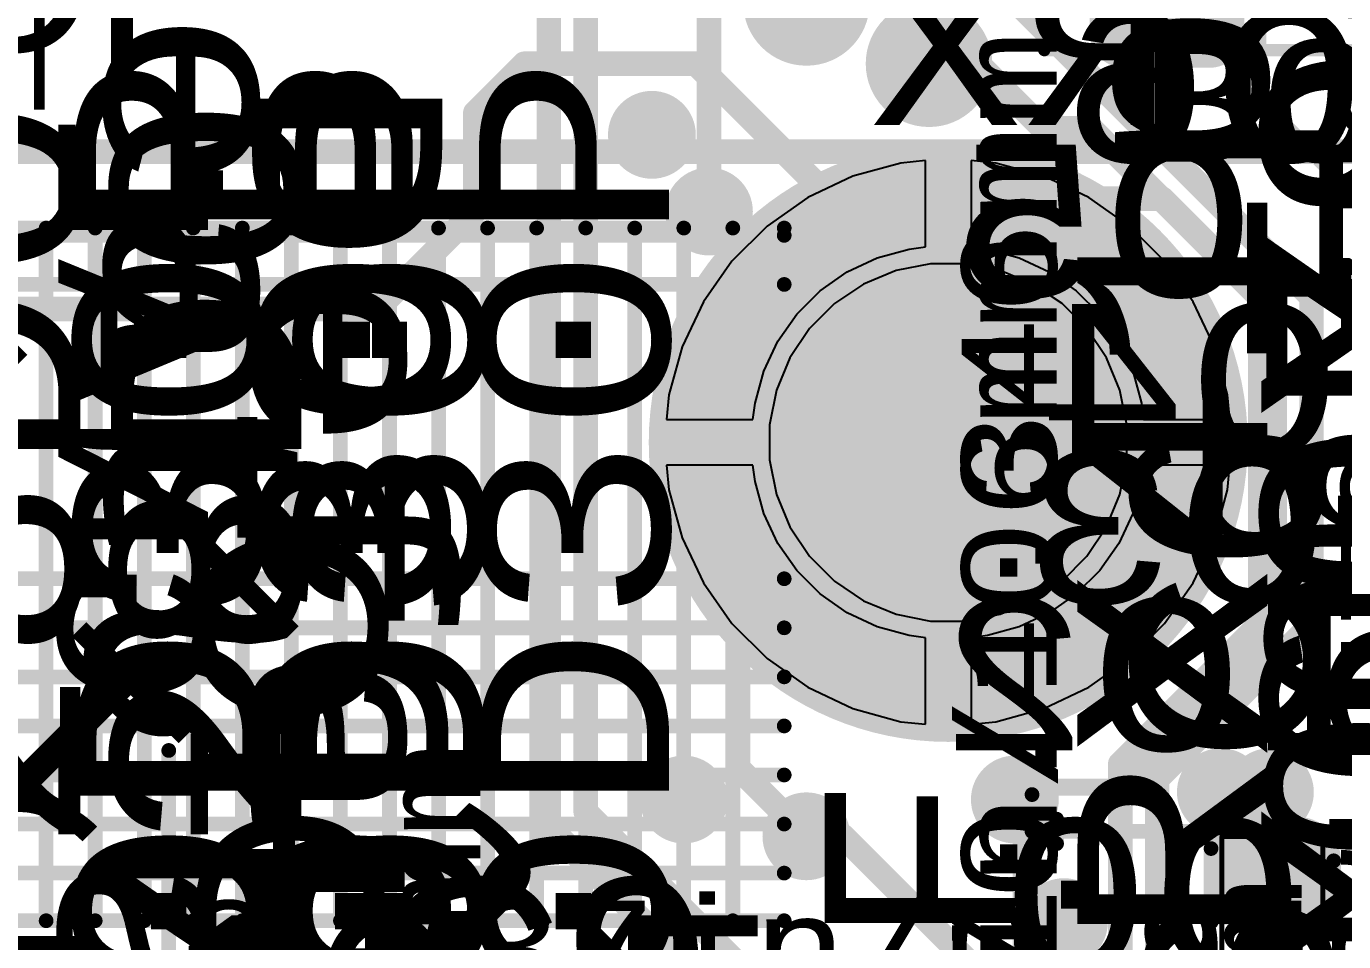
# Model space of a CAD drawing. Header units: inches. Extents: x -2.12 to 4.45, y -3.15 to 1.57.
# Drawn here: x 2.085 to 2.622, y -0.204 to 0.17 of the extents above; entities that cross this region are included whole.
import ezdxf

# ---------------------------------------------------------------- set-up
doc = ezdxf.new("R2010")
doc.units = ezdxf.units.IN
doc.header["$MEASUREMENT"] = 0
for name, color, linetype in [('Bottom', 5, 'Continuous'), ('Bottom 3D Body', 56, 'Continuous'), ('Bottom Overlay', 54, 'Continuous'), ('Bottom Solder', 6, 'Continuous'), ('bPlace', 56, 'Continuous'), ('Document', 56, 'Continuous'), ('Measures', 56, 'Continuous'), ('Multi-Layer', 9, 'Continuous'), ('Pad Holes', 156, 'Continuous'), ('tDocu', 76, 'Continuous'), ('Top', 1, 'Continuous'), ('Top Glue Points', 56, 'Continuous'), ('Top Overlay', 2, 'Continuous'), ('Top Paste', 8, 'Continuous'), ('Top Solder', 216, 'Continuous'), ('Top Value', 56, 'Continuous'), ('tPlace', 56, 'Continuous'), ('Via Holes', 16, 'Continuous')]:
    doc.layers.add(name, color=color, linetype=linetype)
doc.styles.add('Arial', font='', dxfattribs={"height": 0.2})
doc.styles.add('Courier New', font='', dxfattribs={"height": 0.2})
doc.styles.get('Arial').set_extended_font_data('Arial')
doc.styles.get('Courier New').set_extended_font_data('Courier New')

# ---------------------------------------------------------------- blocks, each defined once
blk = doc.blocks.new('TH_0_75_0_6_B_1')
at = {"layer": 'Bottom'}
h = blk.add_hatch(color=5, dxfattribs=at)
edge = h.paths.add_edge_path()
edge.add_arc((0, 0), 0.02181, 0, 360)
at = {"layer": 'Bottom Solder'}
h = blk.add_hatch(color=6, dxfattribs=at)
edge = h.paths.add_edge_path()
edge.add_arc((0, 0), 0.02581, 0, 360)
at = {"layer": 'Pad Holes'}
h = blk.add_hatch(color=7, dxfattribs=at)
edge = h.paths.add_edge_path()
edge.add_arc((0, 0), 0.01181, 0, 360)
at = {"layer": 'Top'}
h = blk.add_hatch(color=1, dxfattribs=at)
edge = h.paths.add_edge_path()
edge.add_arc((0, 0), 0.02181, 0, 360)
at = {"layer": 'Top Solder'}
h = blk.add_hatch(color=216, dxfattribs=at)
edge = h.paths.add_edge_path()
edge.add_arc((0, 0), 0.02581, 0, 360)
blk = doc.blocks.new('SOD323_NEX_L_3')
at = {"layer": 'Measures', "style": 'Courier New'}
for s, p in [('0.016in/0.406mm', (0.173, -0.012)), ('0.053in/1.346mm', (0.256, -0.012))]:
    blk.add_text(s, height=0.03875, dxfattribs=at).set_placement(p)
blk = doc.blocks.new('SOD_123_ONS_L_6')
at = {"layer": 'Measures', "style": 'Courier New'}
for s, p in [('Default Padstyle: RX36Y28D0T', (-0.599, -0.339)), ('Alt 1 Padstyle: OX60Y90D30P', (-0.583, -0.414)), ('Alt 2 Padstyle: OX90Y60D30P', (-0.583, -0.489))]:
    blk.add_text(s, height=0.0775, dxfattribs=at).set_placement(p)
blk = doc.blocks.new('SOD_123_ONS_L_7')
at = {"layer": 'Measures', "style": 'Courier New'}
for s, p in [('Default Padstyle: RX36Y28D0T', (-0.599, -0.339)), ('Alt 1 Padstyle: OX60Y90D30P', (-0.583, -0.414)), ('Alt 2 Padstyle: OX90Y60D30P', (-0.583, -0.489))]:
    blk.add_text(s, height=0.0775, dxfattribs=at).set_placement(p)
blk = doc.blocks.new('SOD323_NEX_L_8')
at = {"layer": 'Measures', "style": 'Courier New'}
for s, height, p in [('0.053in/1.346mm', 0.03875, (0.256, -0.012)), ('Default Padstyle: RX41p5Y16D0T', 0.0775, (-0.644, -0.333)), ('Alt 1 Padstyle: OX60Y90D30P', 0.0775, (-0.583, -0.408))]:
    blk.add_text(s, height=height, dxfattribs=at).set_placement(p)
blk = doc.blocks.new('SOD323_NEX_L_10')
at = {"layer": 'Measures', "style": 'Courier New'}
blk.add_text('0.053in/1.346mm', height=0.03875, dxfattribs=at).set_placement((0.256, -0.012))
blk = doc.blocks.new('SMT_SPACER_5MMX2_5M_27')
at = {"layer": 'Top'}
h = blk.add_hatch(color=1, dxfattribs=at)
edge = h.paths.add_edge_path()
edge.add_arc((0, 0), 0.11811, 0, 360)
at = {"layer": 'Top Paste'}
h = blk.add_hatch(color=8, dxfattribs=at)
edge = h.paths.add_edge_path()
edge.add_arc((0, 0), 0.11811, 0, 360)
at = {"layer": 'Top Solder'}
h = blk.add_hatch(color=216, dxfattribs=at)
edge = h.paths.add_edge_path()
edge.add_arc((0, 0), 0.12211, 0, 360)
at = {"layer": 'Top Paste'}
for p, q in [((-0.01939, 0.1139), (-0.03893, 0.10851)), ((-0.0093, 0.11488), (-0.01939, 0.1139)), ((-0.0093, 0.07967), (-0.0093, 0.11488)), ((0.0093, 0.11488), (0.0093, 0.07967)), ((0.01939, 0.1139), (0.0093, 0.11488)), ((0.0093, 0.11488), (0.0093, 0.11488)), ((0.03893, 0.10851), (0.01939, 0.1139)), ((-0.03893, 0.10851), (-0.05727, 0.09985)), ((0.05727, 0.09985), (0.03893, 0.10851)), ((-0.05727, 0.09985), (-0.07385, 0.08818)), ((0.07385, 0.08818), (0.05727, 0.09985)), ((-0.07385, 0.08818), (-0.08818, 0.07385)), ((0.08818, 0.07385), (0.07385, 0.08818)), ((-0.0412, 0.06951), (-0.02899, 0.07523)), ((-0.02899, 0.07523), (-0.01599, 0.07876)), ((-0.01599, 0.07876), (-0.0093, 0.07967)), ((-0.0093, 0.07967), (-0.0093, 0.07967)), ((0.0093, 0.07967), (0.01598, 0.07876)), ((0.01598, 0.07876), (0.02899, 0.07523)), ((0.02899, 0.07523), (0.0412, 0.06951)), ((-0.08818, 0.07385), (-0.09985, 0.05727)), ((0.09985, 0.05727), (0.08818, 0.07385)), ((-0.05223, 0.06177), (-0.0412, 0.06951)), ((0.0412, 0.06951), (0.05223, 0.06177)), ((-0.06177, 0.05223), (-0.05223, 0.06177)), ((0.05223, 0.06177), (0.06177, 0.05223)), ((-0.09985, 0.05727), (-0.10851, 0.03893)), ((0.10851, 0.03893), (0.09985, 0.05727)), ((-0.06951, 0.0412), (-0.06177, 0.05223)), ((0.06177, 0.05223), (0.06951, 0.0412)), ((-0.10851, 0.03893), (-0.1139, 0.01939)), ((-0.07523, 0.02899), (-0.06951, 0.0412)), ((0.06951, 0.0412), (0.07523, 0.02899)), ((0.1139, 0.01939), (0.10851, 0.03893)), ((-0.07876, 0.01598), (-0.07523, 0.02899)), ((0.07523, 0.02899), (0.07876, 0.01598)), ((-0.1139, 0.01939), (-0.11488, 0.0093)), ((0.11488, 0.0093), (0.1139, 0.01939)), ((-0.07967, 0.0093), (-0.07876, 0.01598)), ((0.07876, 0.01598), (0.07967, 0.0093)), ((-0.11488, 0.0093), (-0.07967, 0.0093)), ((-0.11488, 0.0093), (-0.11488, 0.0093)), ((0.07967, 0.0093), (0.07967, 0.0093)), ((0.07967, 0.0093), (0.11488, 0.0093)), ((-0.07967, -0.0093), (-0.11488, -0.0093)), ((-0.11488, -0.0093), (-0.1139, -0.01939)), ((-0.07876, -0.01599), (-0.07967, -0.0093)), ((-0.07967, -0.0093), (-0.07967, -0.0093)), ((0.07967, -0.0093), (0.07876, -0.01599)), ((0.11488, -0.0093), (0.07967, -0.0093)), ((0.1139, -0.01939), (0.11488, -0.0093)), ((0.11488, -0.0093), (0.11488, -0.0093)), ((-0.07523, -0.02899), (-0.07876, -0.01599)), ((0.07876, -0.01599), (0.07523, -0.02899)), ((-0.1139, -0.01939), (-0.10851, -0.03893)), ((0.10851, -0.03893), (0.1139, -0.01939)), ((-0.06951, -0.0412), (-0.07523, -0.02899)), ((0.07523, -0.02899), (0.06951, -0.0412)), ((-0.10851, -0.03893), (-0.09985, -0.05727)), ((-0.06177, -0.05223), (-0.06951, -0.0412)), ((0.06951, -0.0412), (0.06177, -0.05223)), ((0.09985, -0.05727), (0.10851, -0.03893)), ((-0.05223, -0.06177), (-0.06177, -0.05223)), ((0.06177, -0.05223), (0.05223, -0.06177)), ((-0.09985, -0.05727), (-0.08818, -0.07385)), ((0.08818, -0.07385), (0.09985, -0.05727)), ((-0.0412, -0.06951), (-0.05223, -0.06177)), ((0.05223, -0.06177), (0.0412, -0.06951)), ((-0.02899, -0.07523), (-0.0412, -0.06951)), ((0.0412, -0.06951), (0.02899, -0.07523)), ((-0.08818, -0.07385), (-0.07385, -0.08818)), ((0.07385, -0.08818), (0.08818, -0.07385)), ((-0.01599, -0.07876), (-0.02899, -0.07523)), ((-0.0093, -0.07967), (-0.01599, -0.07876)), ((-0.0093, -0.11488), (-0.0093, -0.07967)), ((0.01598, -0.07876), (0.0093, -0.07967)), ((0.0093, -0.07967), (0.0093, -0.07967)), ((0.0093, -0.07967), (0.0093, -0.11488)), ((0.02899, -0.07523), (0.01598, -0.07876)), ((-0.07385, -0.08818), (-0.05727, -0.09985)), ((0.05727, -0.09985), (0.07385, -0.08818)), ((-0.05727, -0.09985), (-0.03893, -0.10851)), ((0.03893, -0.10851), (0.05727, -0.09985)), ((-0.03893, -0.10851), (-0.01939, -0.1139)), ((0.01939, -0.1139), (0.03893, -0.10851)), ((-0.01939, -0.1139), (-0.0093, -0.11488)), ((-0.0093, -0.11488), (-0.0093, -0.11488)), ((0.0093, -0.11488), (0.01939, -0.1139))]:
    blk.add_line(p, q, dxfattribs=at)
blk = doc.blocks.new('TH_0_75_0_6_B_39')
at = {"layer": 'Bottom'}
h = blk.add_hatch(color=5, dxfattribs=at)
edge = h.paths.add_edge_path()
edge.add_arc((0, 0), 0.02181, 0, 360)
at = {"layer": 'Bottom Solder'}
h = blk.add_hatch(color=6, dxfattribs=at)
edge = h.paths.add_edge_path()
edge.add_arc((0, 0), 0.02581, 0, 360)
at = {"layer": 'Pad Holes'}
h = blk.add_hatch(color=7, dxfattribs=at)
edge = h.paths.add_edge_path()
edge.add_arc((0, 0), 0.01181, 0, 360)
at = {"layer": 'Top'}
h = blk.add_hatch(color=1, dxfattribs=at)
edge = h.paths.add_edge_path()
edge.add_arc((0, 0), 0.02181, 0, 360)
at = {"layer": 'Top Solder'}
h = blk.add_hatch(color=216, dxfattribs=at)
edge = h.paths.add_edge_path()
edge.add_arc((0, 0), 0.02581, 0, 360)
blk = doc.blocks.new('SQFN24_4X4_45')
at = {"layer": 'Measures', "style": 'Courier New'}
for s, p in [('Default Padstyle: RX10Y36D0T', (-0.599, -0.406)), ('Heat Tab Padstyle: RX98Y98D0T', (-0.636, -0.466)), ('Alt 1 Padstyle: OX60Y90D30P', (-0.583, -0.586)), ('Alt 2 Padstyle: OX90Y60D30P', (-0.583, -0.646))]:
    blk.add_text(s, height=0.0775, dxfattribs=at).set_placement(p)
blk = doc.blocks.new('EVQ_P7J01P_68')
at = {"layer": 'Top'}
h = blk.add_hatch(color=1, dxfattribs=at)
edge = h.paths.add_edge_path()
edge.add_arc((-0.01723, 0.04675), 0.01034, 180, 270)
edge.add_line((-0.01723, 0.03642), (0.01723, 0.03642))
edge.add_arc((0.01723, 0.04675), 0.01034, 270, 360)
edge.add_line((0.02756, 0.04675), (0.02756, 0.06742))
edge.add_arc((0.01723, 0.06742), 0.01034, 0, 90)
edge.add_line((0.01723, 0.07776), (-0.01723, 0.07776))
edge.add_arc((-0.01723, 0.06742), 0.01034, 90, 180)
edge.add_line((-0.02756, 0.06742), (-0.02756, 0.04675))
h = blk.add_hatch(color=1, dxfattribs=at)
edge = h.paths.add_edge_path()
edge.add_arc((0.12451, 0.04675), 0.01034, 180, 270)
edge.add_line((0.12451, 0.03642), (0.15896, 0.03642))
edge.add_arc((0.15896, 0.04675), 0.01034, 270, 360)
edge.add_line((0.16929, 0.04675), (0.16929, 0.06742))
edge.add_arc((0.15896, 0.06742), 0.01034, 0, 90)
edge.add_line((0.15896, 0.07776), (0.12451, 0.07776))
edge.add_arc((0.12451, 0.06742), 0.01034, 90, 180)
edge.add_line((0.11417, 0.06742), (0.11417, 0.04675))
h = blk.add_hatch(color=1, dxfattribs=at)
edge = h.paths.add_edge_path()
edge.add_arc((-0.01723, -0.01034), 0.01034, 180, 270)
edge.add_line((-0.01723, -0.02067), (0.01723, -0.02067))
edge.add_arc((0.01723, -0.01034), 0.01034, 270, 360)
edge.add_line((0.02756, -0.01034), (0.02756, 0.01034))
edge.add_arc((0.01723, 0.01034), 0.01034, 0, 90)
edge.add_line((0.01723, 0.02067), (-0.01723, 0.02067))
edge.add_arc((-0.01723, 0.01034), 0.01034, 90, 180)
edge.add_line((-0.02756, 0.01034), (-0.02756, -0.01034))
h = blk.add_hatch(color=1, dxfattribs=at)
edge = h.paths.add_edge_path()
edge.add_arc((0.12451, -0.01034), 0.01034, 180, 270)
edge.add_line((0.12451, -0.02067), (0.15896, -0.02067))
edge.add_arc((0.15896, -0.01034), 0.01034, 270, 360)
edge.add_line((0.16929, -0.01034), (0.16929, 0.01034))
edge.add_arc((0.15896, 0.01034), 0.01034, 0, 90)
edge.add_line((0.15896, 0.02067), (0.12451, 0.02067))
edge.add_arc((0.12451, 0.01034), 0.01034, 90, 180)
edge.add_line((0.11417, 0.01034), (0.11417, -0.01034))
at = {"layer": 'Top Paste'}
h = blk.add_hatch(color=8, dxfattribs=at)
edge = h.paths.add_edge_path()
edge.add_arc((-0.01723, 0.04675), 0.01034, 180, 270)
edge.add_line((-0.01723, 0.03642), (0.01723, 0.03642))
edge.add_arc((0.01723, 0.04675), 0.01034, 270, 360)
edge.add_line((0.02756, 0.04675), (0.02756, 0.06742))
edge.add_arc((0.01723, 0.06742), 0.01034, 0, 90)
edge.add_line((0.01723, 0.07776), (-0.01723, 0.07776))
edge.add_arc((-0.01723, 0.06742), 0.01034, 90, 180)
edge.add_line((-0.02756, 0.06742), (-0.02756, 0.04675))
h = blk.add_hatch(color=8, dxfattribs=at)
edge = h.paths.add_edge_path()
edge.add_arc((0.12451, 0.04675), 0.01034, 180, 270)
edge.add_line((0.12451, 0.03642), (0.15896, 0.03642))
edge.add_arc((0.15896, 0.04675), 0.01034, 270, 360)
edge.add_line((0.16929, 0.04675), (0.16929, 0.06742))
edge.add_arc((0.15896, 0.06742), 0.01034, 0, 90)
edge.add_line((0.15896, 0.07776), (0.12451, 0.07776))
edge.add_arc((0.12451, 0.06742), 0.01034, 90, 180)
edge.add_line((0.11417, 0.06742), (0.11417, 0.04675))
h = blk.add_hatch(color=8, dxfattribs=at)
edge = h.paths.add_edge_path()
edge.add_arc((-0.01723, -0.01034), 0.01034, 180, 270)
edge.add_line((-0.01723, -0.02067), (0.01723, -0.02067))
edge.add_arc((0.01723, -0.01034), 0.01034, 270, 360)
edge.add_line((0.02756, -0.01034), (0.02756, 0.01034))
edge.add_arc((0.01723, 0.01034), 0.01034, 0, 90)
edge.add_line((0.01723, 0.02067), (-0.01723, 0.02067))
edge.add_arc((-0.01723, 0.01034), 0.01034, 90, 180)
edge.add_line((-0.02756, 0.01034), (-0.02756, -0.01034))
h = blk.add_hatch(color=8, dxfattribs=at)
edge = h.paths.add_edge_path()
edge.add_arc((0.12451, -0.01034), 0.01034, 180, 270)
edge.add_line((0.12451, -0.02067), (0.15896, -0.02067))
edge.add_arc((0.15896, -0.01034), 0.01034, 270, 360)
edge.add_line((0.16929, -0.01034), (0.16929, 0.01034))
edge.add_arc((0.15896, 0.01034), 0.01034, 0, 90)
edge.add_line((0.15896, 0.02067), (0.12451, 0.02067))
edge.add_arc((0.12451, 0.01034), 0.01034, 90, 180)
edge.add_line((0.11417, 0.01034), (0.11417, -0.01034))
at = {"layer": 'Top Solder'}
h = blk.add_hatch(color=216, dxfattribs=at)
edge = h.paths.add_edge_path()
edge.add_arc((-0.01723, 0.04675), 0.01434, 180, 270)
edge.add_line((-0.01723, 0.03242), (0.01723, 0.03242))
edge.add_arc((0.01723, 0.04675), 0.01434, 270, 360)
edge.add_line((0.03156, 0.04675), (0.03156, 0.06742))
edge.add_arc((0.01723, 0.06742), 0.01434, 0, 90)
edge.add_line((0.01723, 0.08176), (-0.01723, 0.08176))
edge.add_arc((-0.01723, 0.06742), 0.01434, 90, 180)
edge.add_line((-0.03156, 0.06742), (-0.03156, 0.04675))
h = blk.add_hatch(color=216, dxfattribs=at)
edge = h.paths.add_edge_path()
edge.add_arc((0.12451, 0.04675), 0.01434, 180, 270)
edge.add_line((0.12451, 0.03242), (0.15896, 0.03242))
edge.add_arc((0.15896, 0.04675), 0.01434, 270, 360)
edge.add_line((0.17329, 0.04675), (0.17329, 0.06742))
edge.add_arc((0.15896, 0.06742), 0.01434, 0, 90)
edge.add_line((0.15896, 0.08176), (0.12451, 0.08176))
edge.add_arc((0.12451, 0.06742), 0.01434, 90, 180)
edge.add_line((0.11017, 0.06742), (0.11017, 0.04675))
h = blk.add_hatch(color=216, dxfattribs=at)
edge = h.paths.add_edge_path()
edge.add_arc((-0.01723, -0.01034), 0.01434, 180, 270)
edge.add_line((-0.01723, -0.02467), (0.01723, -0.02467))
edge.add_arc((0.01723, -0.01034), 0.01434, 270, 360)
edge.add_line((0.03156, -0.01034), (0.03156, 0.01034))
edge.add_arc((0.01723, 0.01034), 0.01434, 0, 90)
edge.add_line((0.01723, 0.02467), (-0.01723, 0.02467))
edge.add_arc((-0.01723, 0.01034), 0.01434, 90, 180)
edge.add_line((-0.03156, 0.01034), (-0.03156, -0.01034))
h = blk.add_hatch(color=216, dxfattribs=at)
edge = h.paths.add_edge_path()
edge.add_arc((0.12451, -0.01034), 0.01434, 180, 270)
edge.add_line((0.12451, -0.02467), (0.15896, -0.02467))
edge.add_arc((0.15896, -0.01034), 0.01434, 270, 360)
edge.add_line((0.17329, -0.01034), (0.17329, 0.01034))
edge.add_arc((0.15896, 0.01034), 0.01434, 0, 90)
edge.add_line((0.15896, 0.02467), (0.12451, 0.02467))
edge.add_arc((0.12451, 0.01034), 0.01434, 90, 180)
edge.add_line((0.11017, 0.01034), (0.11017, -0.01034))
at = {"layer": 'Document', "const_width": 0.005}
blk.add_lwpolyline([(-0.05, -0.0175), (0.23, -0.0175)], dxfattribs=at)
at = {"layer": 'Document', "const_width": 0.0025}
for points in [[(-0.05125, -0.0175, 1), (-0.04875, -0.0175, 1)], [(0.22875, -0.0175, 1), (0.23125, -0.0175, 1)]]:
    blk.add_lwpolyline(points, format="xyb", close=True, dxfattribs=at)
at = {"layer": 'tPlace', "const_width": 0.005}
for points in [[(0.05, 0.1225), (0.1, 0.1225)], [(0.05, 0.0975), (0.05, 0.1225)], [(0.1, 0.0975), (0.1, 0.1225)], [(0.0025, 0.0975), (0.05, 0.0975)], [(0.0025, -0.0175), (0.0025, 0.0975)], [(0.1, 0.0975), (0.14, 0.0975)], [(0.14, -0.0175), (0.14, 0.0975)], [(0.0025, -0.0175), (0.14, -0.0175)]]:
    blk.add_lwpolyline(points, dxfattribs=at)
at = {"layer": 'tPlace', "const_width": 0.0025}
for points in [[(0.04875, 0.1225, 1), (0.05125, 0.1225, 1)], [(0.04875, 0.1225, 1), (0.05125, 0.1225, 1)], [(0.09875, 0.1225, 1), (0.10125, 0.1225, 1)], [(0.09875, 0.1225, 1), (0.10125, 0.1225, 1)], [(0.00125, 0.0975, 1), (0.00375, 0.0975, 1)], [(0.00125, 0.0975, 1), (0.00375, 0.0975, 1)], [(0.04875, 0.0975, 1), (0.05125, 0.0975, 1)], [(0.04875, 0.0975, 1), (0.05125, 0.0975, 1)], [(0.09875, 0.0975, 1), (0.10125, 0.0975, 1)], [(0.09875, 0.0975, 1), (0.10125, 0.0975, 1)], [(0.13875, 0.0975, 1), (0.14125, 0.0975, 1)], [(0.13875, 0.0975, 1), (0.14125, 0.0975, 1)], [(0.00125, -0.0175, 1), (0.00375, -0.0175, 1)], [(0.00125, -0.0175, 1), (0.00375, -0.0175, 1)], [(0.13875, -0.0175, 1), (0.14125, -0.0175, 1)], [(0.13875, -0.0175, 1), (0.14125, -0.0175, 1)]]:
    blk.add_lwpolyline(points, format="xyb", close=True, dxfattribs=at)
blk = doc.blocks.new('TP11R_B_81')
at = {"layer": 'Bottom 3D Body', "style": 'Courier New', "text_generation_flag": 2}
blk.add_text('>TP_SIGNAL_NAME', height=0.0610235, rotation=180, dxfattribs=at).set_placement((0, 0.075))
blk = doc.blocks.new('SMD3225_3_2X2_5X0_7_MTC_L_110')
at = {"layer": 'Measures', "style": 'Courier New'}
blk.add_text('0.037in/0.94mm', height=0.03875, dxfattribs=at).set_placement((-0.115, 0.185))
blk = doc.blocks.new('RP2040TR7_RPI_L_111')
at = {"layer": 'Measures', "const_width": 0.006}
for points in [[(-0.267, -0.138), (-0.267, 0.138)], [(-0.262, -0.128), (-0.272, -0.128)], [(-0.267, -0.138), (-0.272, -0.128)], [(-0.267, -0.138), (-0.262, -0.128)], [(-0.267, -0.138), (-0.282, -0.138)], [(0.317, -0.138), (-0.267, -0.138)]]:
    blk.add_lwpolyline(points, dxfattribs=at)
at = {"layer": 'Measures', "const_width": 0.003}
for points in [[(-0.2735, -0.128, 1), (-0.2705, -0.128, 1)], [(-0.2735, -0.128, 1), (-0.2705, -0.128, 1)], [(-0.2635, -0.128, 1), (-0.2605, -0.128, 1)], [(-0.2635, -0.128, 1), (-0.2605, -0.128, 1)], [(-0.2835, -0.138, 1), (-0.2805, -0.138, 1)], [(-0.2685, -0.138, 1), (-0.2655, -0.138, 1)], [(-0.2685, -0.138, 1), (-0.2655, -0.138, 1)], [(-0.2685, -0.138, 1), (-0.2655, -0.138, 1)], [(-0.2685, -0.138, 1), (-0.2655, -0.138, 1)], [(-0.2685, -0.138, 1), (-0.2655, -0.138, 1)]]:
    blk.add_lwpolyline(points, format="xyb", close=True, dxfattribs=at)
at = {"layer": 'Measures', "style": 'Courier New'}
for s, height, p in [('0.276in/7.01mm', 0.03875, (-0.583, -0.012)), ('Default Padstyle: RX7Y28D0T', 0.0775, (-0.576, -0.456)), ('Heat Tab Padstyle: RX126Y126D0T', 0.0775, (-0.681, -0.516))]:
    blk.add_text(s, height=height, dxfattribs=at).set_placement(p)
blk = doc.blocks.new('C0603_117')
at = {"layer": 'Top'}
for points in [[(-0.043, 0.0197), (-0.013, 0.0197), (-0.013, -0.0197), (-0.043, -0.0197)], [(0.013, 0.0197), (0.043, 0.0197), (0.043, -0.0197), (0.013, -0.0197)]]:
    blk.add_hatch(color=1, dxfattribs=at).paths.add_polyline_path(points)
at = {"layer": 'Top Paste'}
for points in [[(-0.043, 0.0197), (-0.013, 0.0197), (-0.013, -0.0197), (-0.043, -0.0197)], [(0.013, 0.0197), (0.043, 0.0197), (0.043, -0.0197), (0.013, -0.0197)]]:
    blk.add_hatch(color=8, dxfattribs=at).paths.add_polyline_path(points)
at = {"layer": 'Top Solder'}
for points in [[(-0.047, 0.0237), (-0.009, 0.0237), (-0.009, -0.0237), (-0.047, -0.0237)], [(0.009, 0.0237), (0.047, 0.0237), (0.047, -0.0237), (0.009, -0.0237)]]:
    blk.add_hatch(color=216, dxfattribs=at).paths.add_polyline_path(points)
at = {"layer": 'Top', "const_width": 0.002}
for points in [[(-0.04496, 0.02056), (-0.04496, -0.02056)], [(-0.04496, 0.02056), (0.04496, 0.02056)], [(0.04496, 0.02056), (0.04496, -0.02056)], [(-0.04496, -0.02056), (0.04496, -0.02056)]]:
    blk.add_lwpolyline(points, dxfattribs=at)
at = {"layer": 'Top', "const_width": 0.001}
for points in [[(-0.04546, 0.02056, 1), (-0.04446, 0.02056, 1)], [(-0.04546, 0.02056, 1), (-0.04446, 0.02056, 1)], [(0.04446, 0.02056, 1), (0.04546, 0.02056, 1)], [(0.04446, 0.02056, 1), (0.04546, 0.02056, 1)], [(-0.04546, -0.02056, 1), (-0.04446, -0.02056, 1)], [(-0.04546, -0.02056, 1), (-0.04446, -0.02056, 1)], [(0.04446, -0.02056, 1), (0.04546, -0.02056, 1)], [(0.04446, -0.02056, 1), (0.04546, -0.02056, 1)]]:
    blk.add_lwpolyline(points, format="xyb", close=True, dxfattribs=at)
at = {"layer": 'Top Glue Points'}
for p, q in [((-0.00787, -0.01181), (-0.00787, 0.01181)), ((-0.00787, 0.01181), (0.00787, 0.01181)), ((0.00787, 0.01181), (0.00787, -0.01181)), ((0.00787, -0.01181), (-0.00787, -0.01181))]:
    blk.add_line(p, q, dxfattribs=at)
at = {"layer": 'tPlace', "const_width": 0.006}
for points in [[(-0.05, 0.015, -0.414214), (-0.04, 0.025)], [(0.04, 0.025, -0.414214), (0.05, 0.015)], [(0.05, -0.01, -0.414214), (0.035, -0.025)], [(-0.04, -0.025, -0.414214), (-0.05, -0.015)]]:
    blk.add_lwpolyline(points, format="xyb", dxfattribs=at)
for points in [[(-0.04, 0.025), (-0.01, 0.025)], [(0.01, 0.025), (0.04, 0.025)], [(-0.05, 0.015), (-0.05, -0.015)], [(0.05, 0.015), (0.05, -0.01)], [(-0.04, -0.025), (-0.01, -0.025)], [(0.01, -0.025), (0.035, -0.025)]]:
    blk.add_lwpolyline(points, dxfattribs=at)
at = {"layer": 'tPlace', "const_width": 0.003}
for points in [[(-0.0415, 0.025, 1), (-0.0385, 0.025, 1)], [(-0.0415, 0.025, 1), (-0.0385, 0.025, 1)], [(-0.0115, 0.025, 1), (-0.0085, 0.025, 1)], [(0.0085, 0.025, 1), (0.0115, 0.025, 1)], [(0.0385, 0.025, 1), (0.0415, 0.025, 1)], [(0.0385, 0.025, 1), (0.0415, 0.025, 1)], [(-0.0515, 0.015, 1), (-0.0485, 0.015, 1)], [(-0.0515, 0.015, 1), (-0.0485, 0.015, 1)], [(0.0485, 0.015, 1), (0.0515, 0.015, 1)], [(0.0485, 0.015, 1), (0.0515, 0.015, 1)], [(0.0485, -0.01, 1), (0.0515, -0.01, 1)], [(0.0485, -0.01, 1), (0.0515, -0.01, 1)], [(-0.0515, -0.015, 1), (-0.0485, -0.015, 1)], [(-0.0515, -0.015, 1), (-0.0485, -0.015, 1)], [(-0.0415, -0.025, 1), (-0.0385, -0.025, 1)], [(-0.0415, -0.025, 1), (-0.0385, -0.025, 1)], [(-0.0115, -0.025, 1), (-0.0085, -0.025, 1)], [(0.0085, -0.025, 1), (0.0115, -0.025, 1)], [(0.0335, -0.025, 1), (0.0365, -0.025, 1)], [(0.0335, -0.025, 1), (0.0365, -0.025, 1)]]:
    blk.add_lwpolyline(points, format="xyb", close=True, dxfattribs=at)

msp = doc.modelspace()

# ---------------------------------------------------------------- hatches: boundary and pattern name
at = {"layer": 'Bottom'}
h = msp.add_hatch(color=5, dxfattribs=at)
edge = h.paths.add_edge_path()
edge.add_arc((2.3398, 0.12539), 0.013905, 0, 360)
h = msp.add_hatch(color=5, dxfattribs=at)
edge = h.paths.add_edge_path()
edge.add_arc((2.36306, 0.09413), 0.013905, 0, 360)
h = msp.add_hatch(color=5, dxfattribs=at)
edge = h.paths.add_edge_path()
edge.add_arc((2.46063, 0), 0.072835, 0, 360)
h = msp.add_hatch(color=5, dxfattribs=at)
edge = h.paths.add_edge_path()
edge.add_arc((2.5718, -0.14261), 0.013905, 0, 360)
h = msp.add_hatch(color=5, dxfattribs=at)
edge = h.paths.add_edge_path()
edge.add_arc((2.5918, -0.14261), 0.013905, 0, 360)
h = msp.add_hatch(color=5, dxfattribs=at)
edge = h.paths.add_edge_path()
edge.add_arc((2.3528, -0.14561), 0.013905, 0, 360)
h = msp.add_hatch(color=5, dxfattribs=at)
edge = h.paths.add_edge_path()
edge.add_arc((2.4878, -0.14561), 0.013905, 0, 360)
h = msp.add_hatch(color=5, dxfattribs=at)
edge = h.paths.add_edge_path()
edge.add_arc((2.4028, -0.16061), 0.013905, 0, 360)
h = msp.add_hatch(color=5, dxfattribs=at)
edge = h.paths.add_edge_path()
edge.add_arc((2.5078, -0.19561), 0.013905, 0, 360)
at = {"layer": 'Bottom Solder'}
h = msp.add_hatch(color=6, dxfattribs=at)
edge = h.paths.add_edge_path()
edge.add_arc((2.3398, 0.12539), 0.017905, 0, 360)
h = msp.add_hatch(color=6, dxfattribs=at)
edge = h.paths.add_edge_path()
edge.add_arc((2.36306, 0.09413), 0.017905, 0, 360)
h = msp.add_hatch(color=6, dxfattribs=at)
edge = h.paths.add_edge_path()
edge.add_arc((2.46063, 0), 0.076835, 0, 360)
h = msp.add_hatch(color=6, dxfattribs=at)
edge = h.paths.add_edge_path()
edge.add_arc((2.3528, -0.14561), 0.017905, 0, 360)
h = msp.add_hatch(color=6, dxfattribs=at)
edge = h.paths.add_edge_path()
edge.add_arc((2.4878, -0.14561), 0.017905, 0, 360)
h = msp.add_hatch(color=6, dxfattribs=at)
edge = h.paths.add_edge_path()
edge.add_arc((2.5718, -0.14261), 0.017905, 0, 360)
h = msp.add_hatch(color=6, dxfattribs=at)
edge = h.paths.add_edge_path()
edge.add_arc((2.5918, -0.14261), 0.017905, 0, 360)
h = msp.add_hatch(color=6, dxfattribs=at)
edge = h.paths.add_edge_path()
edge.add_arc((2.4028, -0.16061), 0.017905, 0, 360)
h = msp.add_hatch(color=6, dxfattribs=at)
edge = h.paths.add_edge_path()
edge.add_arc((2.5078, -0.19561), 0.017905, 0, 360)
at = {"layer": 'Multi-Layer'}
h = msp.add_hatch(color=9, dxfattribs=at)
edge = h.paths.add_edge_path()
edge.add_arc((2.46063, 0), 0.072835, 0, 360)
at = {"layer": 'Pad Holes'}
h = msp.add_hatch(color=7, dxfattribs=at)
edge = h.paths.add_edge_path()
edge.add_arc((2.46063, 0), 0.072835, 0, 360)
at = {"layer": 'Top'}
h = msp.add_hatch(color=1, dxfattribs=at)
edge = h.paths.add_edge_path()
edge.add_arc((2.3398, 0.12539), 0.013905, 0, 360)
h = msp.add_hatch(color=1, dxfattribs=at)
edge = h.paths.add_edge_path()
edge.add_arc((2.36306, 0.09413), 0.013905, 0, 360)
h = msp.add_hatch(color=1, dxfattribs=at)
edge = h.paths.add_edge_path()
edge.add_arc((2.46063, 0), 0.072835, 0, 360)
h = msp.add_hatch(color=1, dxfattribs=at)
edge = h.paths.add_edge_path()
edge.add_arc((2.5718, -0.14261), 0.013905, 0, 360)
h = msp.add_hatch(color=1, dxfattribs=at)
edge = h.paths.add_edge_path()
edge.add_arc((2.5918, -0.14261), 0.013905, 0, 360)
h = msp.add_hatch(color=1, dxfattribs=at)
edge = h.paths.add_edge_path()
edge.add_arc((2.3528, -0.14561), 0.013905, 0, 360)
h = msp.add_hatch(color=1, dxfattribs=at)
edge = h.paths.add_edge_path()
edge.add_arc((2.4878, -0.14561), 0.013905, 0, 360)
h = msp.add_hatch(color=1, dxfattribs=at)
edge = h.paths.add_edge_path()
edge.add_arc((2.4028, -0.16061), 0.013905, 0, 360)
h = msp.add_hatch(color=1, dxfattribs=at)
edge = h.paths.add_edge_path()
edge.add_arc((2.5078, -0.19561), 0.013905, 0, 360)
at = {"layer": 'Top Solder'}
h = msp.add_hatch(color=216, dxfattribs=at)
edge = h.paths.add_edge_path()
edge.add_arc((2.3398, 0.12539), 0.017905, 0, 360)
h = msp.add_hatch(color=216, dxfattribs=at)
edge = h.paths.add_edge_path()
edge.add_arc((2.36306, 0.09413), 0.017905, 0, 360)
h = msp.add_hatch(color=216, dxfattribs=at)
edge = h.paths.add_edge_path()
edge.add_arc((2.46063, 0), 0.076835, 0, 360)
h = msp.add_hatch(color=216, dxfattribs=at)
edge = h.paths.add_edge_path()
edge.add_arc((2.3528, -0.14561), 0.017905, 0, 360)
h = msp.add_hatch(color=216, dxfattribs=at)
edge = h.paths.add_edge_path()
edge.add_arc((2.4878, -0.14561), 0.017905, 0, 360)
h = msp.add_hatch(color=216, dxfattribs=at)
edge = h.paths.add_edge_path()
edge.add_arc((2.5718, -0.14261), 0.017905, 0, 360)
h = msp.add_hatch(color=216, dxfattribs=at)
edge = h.paths.add_edge_path()
edge.add_arc((2.5918, -0.14261), 0.017905, 0, 360)
h = msp.add_hatch(color=216, dxfattribs=at)
edge = h.paths.add_edge_path()
edge.add_arc((2.4028, -0.16061), 0.017905, 0, 360)
h = msp.add_hatch(color=216, dxfattribs=at)
edge = h.paths.add_edge_path()
edge.add_arc((2.5078, -0.19561), 0.017905, 0, 360)
at = {"layer": 'Via Holes'}
h = msp.add_hatch(color=7, dxfattribs=at)
edge = h.paths.add_edge_path()
edge.add_arc((2.3398, 0.12539), 0.005905, 0, 360)
h = msp.add_hatch(color=7, dxfattribs=at)
edge = h.paths.add_edge_path()
edge.add_arc((2.36306, 0.09413), 0.005905, 0, 360)
h = msp.add_hatch(color=7, dxfattribs=at)
edge = h.paths.add_edge_path()
edge.add_arc((2.5718, -0.14261), 0.005905, 0, 360)
h = msp.add_hatch(color=7, dxfattribs=at)
edge = h.paths.add_edge_path()
edge.add_arc((2.5918, -0.14261), 0.005905, 0, 360)
h = msp.add_hatch(color=7, dxfattribs=at)
edge = h.paths.add_edge_path()
edge.add_arc((2.3528, -0.14561), 0.005905, 0, 360)
h = msp.add_hatch(color=7, dxfattribs=at)
edge = h.paths.add_edge_path()
edge.add_arc((2.4878, -0.14561), 0.005905, 0, 360)
h = msp.add_hatch(color=7, dxfattribs=at)
edge = h.paths.add_edge_path()
edge.add_arc((2.4028, -0.16061), 0.005905, 0, 360)
h = msp.add_hatch(color=7, dxfattribs=at)
edge = h.paths.add_edge_path()
edge.add_arc((2.5078, -0.19561), 0.005905, 0, 360)

# ---------------------------------------------------------------- linework, layer by layer
at = {"layer": 'Bottom'}
for points, const_width in [([(2.2678, 0.13439), (2.2878, 0.15439)], 0.01), ([(2.2878, 0.15439), (2.3578, 0.15439)], 0.01), ([(2.3578, 0.15439), (2.4128, 0.09939)], 0.01), ([(2.2678, 0.09439), (2.2678, 0.13439)], 0.01), ([(2.4128, 0.09939), (2.5478, 0.09939)], 0.01), ([(2.5478, 0.09939), (2.5878, 0.05939)], 0.01), ([(2.2278, 0.05439), (2.2678, 0.09439)], 0.01), ([(2.36306, 0.09413), (2.37493, 0.08226)], 0.01), ([(2.37493, -0.13274), (2.37493, 0.08226)], 0.01), ([(2.0178, 0.05439), (2.2278, 0.05439)], 0.01), ([(2.5878, -0.08561), (2.5878, 0.05939)], 0.01), ([(2.5328, -0.14061), (2.5878, -0.08561)], 0.01), ([(2.37493, -0.13274), (2.4028, -0.16061)], 0.01), ([(2.4878, -0.14561), (2.4928, -0.14061)], 0.007), ([(2.4928, -0.14061), (2.5328, -0.14061)], 0.007)]:
    msp.add_lwpolyline(points, dxfattribs=dict(at, const_width=const_width))
for points, const_width in [([(2.2853, 0.15439, 1), (2.2903, 0.15439, 1)], 0.005), ([(2.2853, 0.15439, 1), (2.2903, 0.15439, 1)], 0.005), ([(2.3553, 0.15439, 1), (2.3603, 0.15439, 1)], 0.005), ([(2.3553, 0.15439, 1), (2.3603, 0.15439, 1)], 0.005), ([(2.2653, 0.13439, 1), (2.2703, 0.13439, 1)], 0.005), ([(2.2653, 0.13439, 1), (2.2703, 0.13439, 1)], 0.005), ([(2.4103, 0.09939, 1), (2.4153, 0.09939, 1)], 0.005), ([(2.4103, 0.09939, 1), (2.4153, 0.09939, 1)], 0.005), ([(2.5453, 0.09939, 1), (2.5503, 0.09939, 1)], 0.005), ([(2.5453, 0.09939, 1), (2.5503, 0.09939, 1)], 0.005), ([(2.2653, 0.09439, 1), (2.2703, 0.09439, 1)], 0.005), ([(2.2653, 0.09439, 1), (2.2703, 0.09439, 1)], 0.005), ([(2.36056, 0.09413, 1), (2.36556, 0.09413, 1)], 0.005), ([(2.37243, 0.08226, 1), (2.37743, 0.08226, 1)], 0.005), ([(2.37243, 0.08226, 1), (2.37743, 0.08226, 1)], 0.005), ([(2.2253, 0.05439, 1), (2.2303, 0.05439, 1)], 0.005), ([(2.2253, 0.05439, 1), (2.2303, 0.05439, 1)], 0.005), ([(2.5853, 0.05939, 1), (2.5903, 0.05939, 1)], 0.005), ([(2.5853, 0.05939, 1), (2.5903, 0.05939, 1)], 0.005), ([(2.5853, -0.08561, 1), (2.5903, -0.08561, 1)], 0.005), ([(2.5853, -0.08561, 1), (2.5903, -0.08561, 1)], 0.005), ([(2.37243, -0.13274, 1), (2.37743, -0.13274, 1)], 0.005), ([(2.37243, -0.13274, 1), (2.37743, -0.13274, 1)], 0.005), ([(2.49105, -0.14061, 1), (2.49455, -0.14061, 1)], 0.0035), ([(2.49105, -0.14061, 1), (2.49455, -0.14061, 1)], 0.0035), ([(2.5303, -0.14061, 1), (2.5353, -0.14061, 1)], 0.005), ([(2.53105, -0.14061, 1), (2.53455, -0.14061, 1)], 0.0035), ([(2.48605, -0.14561, 1), (2.48955, -0.14561, 1)], 0.0035), ([(2.4003, -0.16061, 1), (2.4053, -0.16061, 1)], 0.005)]:
    msp.add_lwpolyline(points, format="xyb", close=True, dxfattribs=dict(at, const_width=const_width))
at = {"layer": 'Bottom Overlay', "const_width": 0.006}
msp.add_lwpolyline([(2.1428, -0.35161), (2.1428, -0.12561)], dxfattribs=at)
at = {"layer": 'Bottom Overlay', "const_width": 0.003}
msp.add_lwpolyline([(2.1413, -0.12561, 1), (2.1443, -0.12561, 1)], format="xyb", close=True, dxfattribs=at)
at = {"layer": 'Multi-Layer'}
for p, q in [((2.439385, 0.070036), (2.42613, 0.064546)), ((2.453456, 0.072835), (2.439385, 0.070036)), ((2.46063, 0.072835), (2.453456, 0.072835)), ((2.467804, 0.072835), (2.46063, 0.072835)), ((2.481875, 0.070036), (2.467804, 0.072835)), ((2.49513, 0.064546), (2.481875, 0.070036)), ((2.42613, 0.064546), (2.4142, 0.056575)), ((2.50706, 0.056575), (2.49513, 0.064546)), ((2.4142, 0.056575), (2.404055, 0.04643)), ((2.517205, 0.04643), (2.50706, 0.056575)), ((2.404055, 0.04643), (2.396084, 0.0345)), ((2.525176, 0.0345), (2.517205, 0.04643)), ((2.396084, 0.0345), (2.390594, 0.021245)), ((2.530666, 0.021245), (2.525176, 0.0345)), ((2.390594, 0.021245), (2.387795, 0.007174)), ((2.533465, 0.007174), (2.530666, 0.021245)), ((2.387795, 0.007174), (2.387795, 0)), ((2.533465, 0), (2.533465, 0.007174)), ((2.387795, 0), (2.387795, -0.007174)), ((2.533465, -0.007174), (2.533465, 0)), ((2.387795, -0.007174), (2.390594, -0.021245)), ((2.530666, -0.021245), (2.533465, -0.007174)), ((2.390594, -0.021245), (2.396084, -0.0345)), ((2.525176, -0.0345), (2.530666, -0.021245)), ((2.396084, -0.0345), (2.404055, -0.04643)), ((2.517205, -0.04643), (2.525176, -0.0345)), ((2.404055, -0.04643), (2.4142, -0.056575)), ((2.50706, -0.056575), (2.517205, -0.04643)), ((2.4142, -0.056575), (2.42613, -0.064546)), ((2.49513, -0.064546), (2.50706, -0.056575)), ((2.42613, -0.064546), (2.439385, -0.070036)), ((2.481875, -0.070036), (2.49513, -0.064546)), ((2.439385, -0.070036), (2.453456, -0.072835)), ((2.453456, -0.072835), (2.46063, -0.072835)), ((2.46063, -0.072835), (2.46063, -0.072835)), ((2.46063, -0.072835), (2.467804, -0.072835)), ((2.467804, -0.072835), (2.481875, -0.070036))]:
    msp.add_line(p, q, dxfattribs=at)
at = {"layer": 'tDocu'}
for points, const_width in [([(0.18548, 0.11856), (2.94138, 0.11856)], 0.01), ([(1.0098, 0.08739), (2.39375, 0.08739)], 0.006), ([(1.0098, 0.08439), (2.39375, 0.08439)], 0.006), ([(2.0928, -0.19503), (2.0928, 0.08739)], 0.006), ([(2.1128, -0.19503), (2.1128, 0.08739)], 0.006), ([(2.1328, -0.19503), (2.1328, 0.08739)], 0.006), ([(2.1528, -0.19503), (2.1528, 0.08739)], 0.006), ([(2.1728, -0.19503), (2.1728, 0.08739)], 0.006), ([(2.1928, -0.19503), (2.1928, 0.08739)], 0.006), ([(2.2128, -0.19503), (2.2128, 0.08739)], 0.006), ([(2.2328, -0.19503), (2.2328, 0.08739)], 0.006), ([(2.2528, -0.19503), (2.2528, 0.08739)], 0.006), ([(2.2728, -0.19503), (2.2728, 0.08739)], 0.006), ([(2.2928, -0.19503), (2.2928, 0.08739)], 0.006), ([(2.3128, -0.19503), (2.3128, 0.08739)], 0.006), ([(2.3328, -0.19503), (2.3328, 0.08739)], 0.006), ([(2.3528, -0.19503), (2.3528, 0.08739)], 0.006), ([(2.3728, -0.19503), (2.3728, 0.08739)], 0.006), ([(1.0098, 0.06439), (2.39375, 0.06439)], 0.006), ([(1.0098, -0.05561), (2.39375, -0.05561)], 0.006), ([(1.0098, -0.07561), (2.39375, -0.07561)], 0.006), ([(1.0098, -0.09561), (2.39375, -0.09561)], 0.006), ([(1.0098, -0.11561), (2.39375, -0.11561)], 0.006), ([(1.0098, -0.13561), (2.39375, -0.13561)], 0.006), ([(1.0098, -0.15561), (2.39375, -0.15561)], 0.006), ([(1.0098, -0.17561), (2.39375, -0.17561)], 0.006), ([(1.0098, -0.19503), (2.39375, -0.19503)], 0.006)]:
    msp.add_lwpolyline(points, dxfattribs=dict(at, const_width=const_width))
at = {"layer": 'tDocu', "const_width": 0.003}
for points in [[(2.0913, 0.08739, 1), (2.0943, 0.08739, 1)], [(2.1113, 0.08739, 1), (2.1143, 0.08739, 1)], [(2.1313, 0.08739, 1), (2.1343, 0.08739, 1)], [(2.1513, 0.08739, 1), (2.1543, 0.08739, 1)], [(2.1713, 0.08739, 1), (2.1743, 0.08739, 1)], [(2.1913, 0.08739, 1), (2.1943, 0.08739, 1)], [(2.2113, 0.08739, 1), (2.2143, 0.08739, 1)], [(2.2313, 0.08739, 1), (2.2343, 0.08739, 1)], [(2.2513, 0.08739, 1), (2.2543, 0.08739, 1)], [(2.2713, 0.08739, 1), (2.2743, 0.08739, 1)], [(2.2913, 0.08739, 1), (2.2943, 0.08739, 1)], [(2.3113, 0.08739, 1), (2.3143, 0.08739, 1)], [(2.3313, 0.08739, 1), (2.3343, 0.08739, 1)], [(2.3513, 0.08739, 1), (2.3543, 0.08739, 1)], [(2.3713, 0.08739, 1), (2.3743, 0.08739, 1)], [(2.39225, 0.08739, 1), (2.39525, 0.08739, 1)], [(2.39225, 0.08439, 1), (2.39525, 0.08439, 1)], [(2.39225, 0.06439, 1), (2.39525, 0.06439, 1)], [(2.39225, -0.05561, 1), (2.39525, -0.05561, 1)], [(2.39225, -0.07561, 1), (2.39525, -0.07561, 1)], [(2.39225, -0.09561, 1), (2.39525, -0.09561, 1)], [(2.39225, -0.11561, 1), (2.39525, -0.11561, 1)], [(2.39225, -0.13561, 1), (2.39525, -0.13561, 1)], [(2.39225, -0.15561, 1), (2.39525, -0.15561, 1)], [(2.39225, -0.17561, 1), (2.39525, -0.17561, 1)], [(2.0913, -0.19503, 1), (2.0943, -0.19503, 1)], [(2.1113, -0.19503, 1), (2.1143, -0.19503, 1)], [(2.1313, -0.19503, 1), (2.1343, -0.19503, 1)], [(2.1513, -0.19503, 1), (2.1543, -0.19503, 1)], [(2.1713, -0.19503, 1), (2.1743, -0.19503, 1)], [(2.1913, -0.19503, 1), (2.1943, -0.19503, 1)], [(2.2113, -0.19503, 1), (2.2143, -0.19503, 1)], [(2.2313, -0.19503, 1), (2.2343, -0.19503, 1)], [(2.2513, -0.19503, 1), (2.2543, -0.19503, 1)], [(2.2713, -0.19503, 1), (2.2743, -0.19503, 1)], [(2.2913, -0.19503, 1), (2.2943, -0.19503, 1)], [(2.3113, -0.19503, 1), (2.3143, -0.19503, 1)], [(2.3313, -0.19503, 1), (2.3343, -0.19503, 1)], [(2.3513, -0.19503, 1), (2.3543, -0.19503, 1)], [(2.3713, -0.19503, 1), (2.3743, -0.19503, 1)], [(2.39225, -0.19503, 1), (2.39525, -0.19503, 1)]]:
    msp.add_lwpolyline(points, format="xyb", close=True, dxfattribs=at)
at = {"layer": 'Top'}
for points, const_width in [([(2.36306, 0.09413), (2.36306, 0.2174)], 0.01), ([(2.45863, 0.20939), (2.52491, 0.14311)], 0.01), ([(2.3128, -0.15061), (2.3128, 0.20439)], 0.01), ([(2.2978, -0.15682), (2.2978, 0.19818)], 0.01), ([(2.58736, 0.13983), (2.58736, 0.18439)], 0.006), ([(2.4528, 0.15439), (2.4728, 0.15439)], 0.01), ([(2.4728, 0.15439), (2.49908, 0.12811)], 0.01), ([(2.52491, 0.14311), (2.60874, 0.05927)], 0.01), ([(2.58736, 0.13983), (2.6378, 0.08939)], 0.006), ([(2.49908, 0.12811), (2.5187, 0.12811)], 0.01), ([(2.5187, 0.12811), (2.59374, 0.05306)], 0.01), ([(2.60874, -0.07428), (2.60874, 0.05927)], 0.01), ([(2.59374, -0.06807), (2.59374, 0.05306)], 0.01), ([(2.5308, -0.13101), (2.59374, -0.06807)], 0.01), ([(2.5458, -0.13723), (2.60874, -0.07428)], 0.01), ([(2.5308, -0.23761), (2.5308, -0.13101)], 0.01), ([(2.5458, -0.2314), (2.5458, -0.13723)], 0.01), ([(2.4878, -0.14561), (2.49039, -0.1482)], 0.007), ([(2.49039, -0.24782), (2.49039, -0.1482)], 0.007), ([(2.3128, -0.15061), (2.3728, -0.21061)], 0.01), ([(2.2978, -0.15682), (2.37049, -0.22952)], 0.01), ([(2.4028, -0.16061), (2.4178, -0.16061)], 0.01), ([(2.4178, -0.16061), (2.4728, -0.21561)], 0.01)]:
    msp.add_lwpolyline(points, dxfattribs=dict(at, const_width=const_width))
for points, const_width in [([(2.4503, 0.15439, 1), (2.4553, 0.15439, 1)], 0.005), ([(2.4703, 0.15439, 1), (2.4753, 0.15439, 1)], 0.005), ([(2.4703, 0.15439, 1), (2.4753, 0.15439, 1)], 0.005), ([(2.52241, 0.14311, 1), (2.52741, 0.14311, 1)], 0.005), ([(2.52241, 0.14311, 1), (2.52741, 0.14311, 1)], 0.005), ([(2.58586, 0.13983, 1), (2.58886, 0.13983, 1)], 0.003), ([(2.58586, 0.13983, 1), (2.58886, 0.13983, 1)], 0.003), ([(2.49658, 0.12811, 1), (2.50158, 0.12811, 1)], 0.005), ([(2.49658, 0.12811, 1), (2.50158, 0.12811, 1)], 0.005), ([(2.5162, 0.12811, 1), (2.5212, 0.12811, 1)], 0.005), ([(2.5162, 0.12811, 1), (2.5212, 0.12811, 1)], 0.005), ([(2.36056, 0.09413, 1), (2.36556, 0.09413, 1)], 0.005), ([(2.60624, 0.05927, 1), (2.61124, 0.05927, 1)], 0.005), ([(2.60624, 0.05927, 1), (2.61124, 0.05927, 1)], 0.005), ([(2.59124, 0.05306, 1), (2.59624, 0.05306, 1)], 0.005), ([(2.59124, 0.05306, 1), (2.59624, 0.05306, 1)], 0.005), ([(2.59124, -0.06807, 1), (2.59624, -0.06807, 1)], 0.005), ([(2.59124, -0.06807, 1), (2.59624, -0.06807, 1)], 0.005), ([(2.60624, -0.07428, 1), (2.61124, -0.07428, 1)], 0.005), ([(2.60624, -0.07428, 1), (2.61124, -0.07428, 1)], 0.005), ([(2.5283, -0.13101, 1), (2.5333, -0.13101, 1)], 0.005), ([(2.5283, -0.13101, 1), (2.5333, -0.13101, 1)], 0.005), ([(2.5433, -0.13723, 1), (2.5483, -0.13723, 1)], 0.005), ([(2.5433, -0.13723, 1), (2.5483, -0.13723, 1)], 0.005), ([(2.48605, -0.14561, 1), (2.48955, -0.14561, 1)], 0.0035), ([(2.48864, -0.1482, 1), (2.49214, -0.1482, 1)], 0.0035), ([(2.48864, -0.1482, 1), (2.49214, -0.1482, 1)], 0.0035), ([(2.3103, -0.15061, 1), (2.3153, -0.15061, 1)], 0.005), ([(2.3103, -0.15061, 1), (2.3153, -0.15061, 1)], 0.005), ([(2.2953, -0.15682, 1), (2.3003, -0.15682, 1)], 0.005), ([(2.2953, -0.15682, 1), (2.3003, -0.15682, 1)], 0.005), ([(2.4003, -0.16061, 1), (2.4053, -0.16061, 1)], 0.005), ([(2.4153, -0.16061, 1), (2.4203, -0.16061, 1)], 0.005), ([(2.4153, -0.16061, 1), (2.4203, -0.16061, 1)], 0.005)]:
    msp.add_lwpolyline(points, format="xyb", close=True, dxfattribs=dict(at, const_width=const_width))

# ---------------------------------------------------------------- block references
for name, p, rotation in [('SQFN24_4X4_45', (1.5528, -0.34561), 135), ('SOD323_NEX_L_3', (2.4928, -0.67061), 90), ('SOD323_NEX_L_8', (2.2578, -0.96061), 90), ('SOD323_NEX_L_10', (2.5928, -1.01561), 90), ('TP11R_B_81', (2.1728, -0.47561), 90), ('RP2040TR7_RPI_L_111', (2.6328, -0.42561), 270), ('SOD_123_ONS_L_7', (1.7678, -1.35561), 90), ('SOD_123_ONS_L_6', (1.8578, -1.35561), 90), ('TH_0_75_0_6_B_1', (2.4028, 0.17939), 180), ('TH_0_75_0_6_B_39', (2.4528, 0.15439), 180), ('C0603_117', (2.5928, -0.20561), 90)]:
    msp.add_blockref(name, p, dxfattribs=dict(rotation=rotation))
for name, p in [('EVQ_P7J01P_68', (2.5498, 0.17739)), ('SMT_SPACER_5MMX2_5M_27', (2.46063, 0)), ('SMD3225_3_2X2_5X0_7_MTC_L_110', (2.2628, -0.41061))]:
    msp.add_blockref(name, p)

# ---------------------------------------------------------------- texts
at = {"layer": 'Bottom Overlay', "style": 'Arial', "text_generation_flag": 2}
msp.add_text('SWDIO', height=0.0775, rotation=270, dxfattribs=at).set_placement((2.153791, -0.399599))
at = {"layer": 'bPlace', "style": 'Arial', "text_generation_flag": 2}
msp.add_text('GND_SER', height=0.062, dxfattribs=at).set_placement((2.113294, 0.15939))
at = {"layer": 'bPlace', "style": 'Courier New', "text_generation_flag": 2}
for s, p in [('RX', (2.5528, 0.12939)), ('IO6', (2.6928, 0.11439)), ('IO5', (2.6478, 0.05939)), ('IO4', (2.6828, -0.00561)), ('IO3', (2.6778, -0.06561)), ('IO2', (2.6428, -0.12561)), ('IO0', (2.6678, -0.21561))]:
    msp.add_text(s, height=0.062, rotation=360, dxfattribs=at).set_placement(p)
at = {"layer": 'Top Overlay'}
for s, height, style, p in [('BOOTSEL', 0.0496, 'Courier New', (2.53826, 0.11439)), ('C9', 0.0775, 'Arial', (2.225698, -0.255279))]:
    msp.add_text(s, height=height, dxfattribs=dict(at, style=style)).set_placement(p)
at = {"layer": 'Top Overlay', "style": 'Arial'}
msp.add_text('C6', height=0.0775, rotation=90, dxfattribs=at).set_placement((2.6128, -0.13061))
at = {"layer": 'Top Value', "style": 'Arial'}
for s, p in [('100nF', (2.6678, -0.23061)), ('100nF', (2.4878, -0.44561)), ('1N4148WS', (2.6178, -0.73861))]:
    msp.add_text(s, height=0.0775, rotation=90, dxfattribs=at).set_placement(p)
msp.add_text('10pF', height=0.0775, dxfattribs=at).set_placement((2.140531, -0.270279))

doc.saveas('drawing.dxf')
